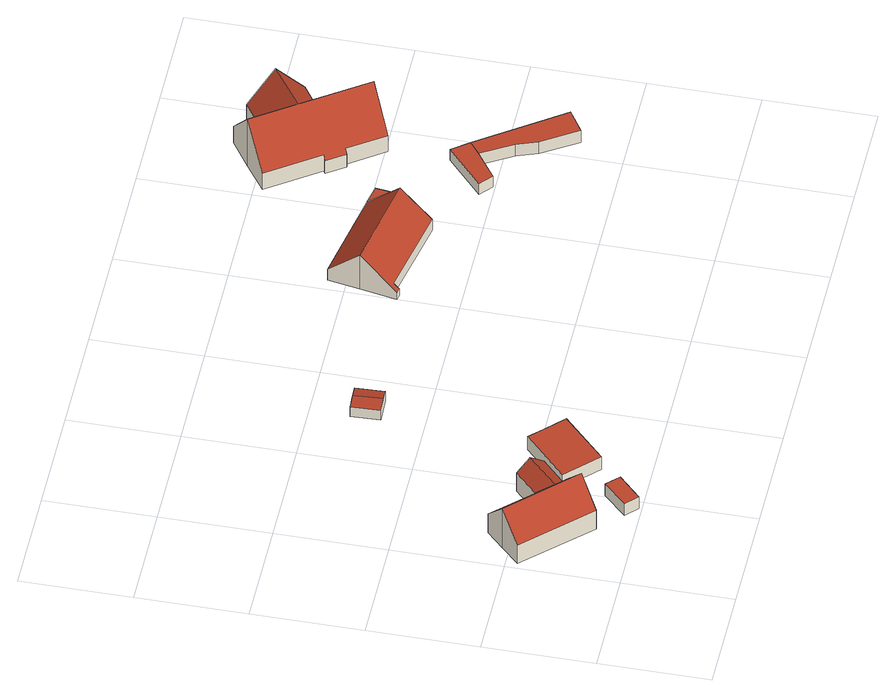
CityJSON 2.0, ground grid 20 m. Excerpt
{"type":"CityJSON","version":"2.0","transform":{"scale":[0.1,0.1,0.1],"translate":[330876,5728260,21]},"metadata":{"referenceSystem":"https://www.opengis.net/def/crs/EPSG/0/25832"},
"CityObjects":{
"building1":{"type":"Building","attributes":{"Gemeindeschluessel":"05170048","Geometrietyp2DReferenz":"3000","function":"31001_1010"},"address":[{"country":"Germany","locality":"Wesel","thoroughfareNumber":"152","thoroughfareName":"Flürener Weg"}],"children":["building1-1","building1-2"]},
"building1-1":{"type":"BuildingPart","attributes":{"roofType":"3100","measuredHeight":9.34},"parents":["building1"],"geometry":[{"type":"MultiSurface","lod":"2","boundaries":[[[0,1,2,3]],[[4,5,1,0]],[[6,7,5,4]],[[8,9,7,6]],[[10,11,9,8]],[[12,13,11,10]],[[14,15,13,12]],[[16,17,15,14]],[[18,17,16]],[[10,8,6,12]],[[1,5,7,9,11,13,15,17,2]],[[3,2,17,18]],[[0,19,18,16,14,12,6,4]],[[18,19,0]]],"semantics":{"surfaces":[{"type":"WallSurface"},{"type":"RoofSurface"},{"type":"GroundSurface"},{"type":"ClosureSurface"}],"values":[0,0,0,0,0,0,0,0,0,1,2,3,1,3]}}]},
"building1-2":{"type":"BuildingPart","attributes":{"roofType":"5000","measuredHeight":6.48},"parents":["building1"],"geometry":[{"type":"Solid","lod":"2","boundaries":[[[[20,21,17,18]],[[22,23,21,20]],[[24,25,23,22]],[[3,2,25,24]],[[22,20,18,19]],[[3,24,22,19]],[[21,23,25,2,17]],[[18,17,2,3]],[[18,3,19]]]],"semantics":{"surfaces":[{"type":"WallSurface"},{"type":"RoofSurface"},{"type":"GroundSurface"},{"type":"ClosureSurface"}],"values":[[0,0,0,0,1,1,2,3,3]]}}]},
"building2":{"type":"Building","attributes":{"Geometrietyp2DReferenz":"3000","Gemeindeschluessel":"05170048","function":"31001_2463","roofType":"1000","measuredHeight":2.65},"address":[{"country":"Germany","locality":"Wesel","thoroughfareNumber":"148","thoroughfareName":"Flürener Weg"}],"geometry":[{"type":"Solid","lod":"2","boundaries":[[[[26,27,28,29]],[[30,31,27,26]],[[32,33,31,30]],[[29,28,33,32]],[[30,26,29,32]],[[27,31,33,28]]]],"semantics":{"surfaces":[{"type":"WallSurface"},{"type":"RoofSurface"},{"type":"GroundSurface"}],"values":[[0,0,0,0,1,2]]}}]},
"building3":{"type":"Building","attributes":{"Geometrietyp2DReferenz":"3000","Gemeindeschluessel":"05170048","function":"31001_2463","roofType":"1000","measuredHeight":2.95},"address":[{"country":"Germany","locality":"Wesel","thoroughfareNumber":"152","thoroughfareName":"Flürener Weg"}],"geometry":[{"type":"Solid","lod":"2","boundaries":[[[[34,35,36,37]],[[38,39,35,34]],[[40,41,39,38]],[[42,43,41,40]],[[37,36,43,42]],[[40,38,34,37,42]],[[35,39,41,43,36]]]],"semantics":{"surfaces":[{"type":"WallSurface"},{"type":"RoofSurface"},{"type":"GroundSurface"}],"values":[[0,0,0,0,0,1,2]]}}]},
"building4":{"type":"Building","attributes":{"Geometrietyp2DReferenz":"3000","Gemeindeschluessel":"05170048","function":"31001_2723","roofType":"3100","measuredHeight":2.84},"address":[{"country":"Germany","locality":"Wesel","thoroughfareNumber":"148","thoroughfareName":"Flürener Weg"}],"geometry":[{"type":"Solid","lod":"2","boundaries":[[[[44,45,46,47]],[[48,49,45,44]],[[50,51,49,48]],[[47,46,51,50]],[[44,52,48]],[[50,53,47]],[[47,53,52,44]],[[48,52,53,50]],[[45,49,51,46]]]],"semantics":{"surfaces":[{"type":"WallSurface"},{"type":"RoofSurface"},{"type":"GroundSurface"}],"values":[[0,0,0,0,0,0,1,1,2]]}}]},
"building5":{"type":"Building","attributes":{"Gemeindeschluessel":"05170048","Geometrietyp2DReferenz":"3000","function":"31001_1210"},"address":[{"country":"Germany","locality":"Wesel","thoroughfareNumber":"148","thoroughfareName":"Flürener Weg"}],"children":["building5-1","building5-2"]},
"building5-1":{"type":"BuildingPart","attributes":{"roofType":"3100","measuredHeight":7.85},"parents":["building5"],"geometry":[{"type":"MultiSurface","lod":"2","boundaries":[[[54,55,56,57]],[[58,59,55,54]],[[60,61,59,58]],[[62,63,61,60]],[[64,65,63,62]],[[66,67,65,64]],[[68,69,67,66]],[[70,71,69,68]],[[57,56,72,73]],[[73,70,68,66,64,57]],[[62,60,58,54,57,64]],[[55,59,61,63,65,67,69,71,72,56]],[[73,74,75]],[[70,75,74,72,71]]],"semantics":{"surfaces":[{"type":"WallSurface"},{"type":"RoofSurface"},{"type":"GroundSurface"},{"type":"ClosureSurface"}],"values":[0,0,0,0,0,0,0,0,0,1,1,2,0,3]}}]},
"building5-2":{"type":"BuildingPart","attributes":{"roofType":"1000","measuredHeight":2.5},"parents":["building5"],"geometry":[{"type":"MultiSurface","lod":"2","boundaries":[[[76,77,71,75]],[[78,79,77,76]],[[74,72,79,78]],[[76,75,74,78]],[[71,77,79,72]],[[74,75,70,71,72]]],"semantics":{"surfaces":[{"type":"WallSurface"},{"type":"RoofSurface"},{"type":"GroundSurface"},{"type":"ClosureSurface"}],"values":[0,0,0,1,2,3]}}]},
"building6":{"type":"Building","attributes":{"Geometrietyp2DReferenz":"3000","Gemeindeschluessel":"05170048","function":"31001_2723","roofType":"1000","measuredHeight":2.5},"address":[{"country":"Germany","locality":"Wesel","thoroughfareNumber":"148","thoroughfareName":"Flürener Weg"}],"geometry":[{"type":"Solid","lod":"2","boundaries":[[[[80,81,82,83]],[[84,85,81,80]],[[86,87,85,84]],[[88,89,87,86]],[[83,82,89,88]],[[86,84,80,83,88]],[[81,85,87,89,82]]]],"semantics":{"surfaces":[{"type":"WallSurface"},{"type":"RoofSurface"},{"type":"GroundSurface"}],"values":[[0,0,0,0,0,1,2]]}}]},
"building7":{"type":"Building","attributes":{"Geometrietyp2DReferenz":"3000","Gemeindeschluessel":"05170048","function":"31001_2724","roofType":"1000","measuredHeight":2.81},"address":[{"country":"Germany","locality":"Wesel","thoroughfareNumber":"148","thoroughfareName":"Flürener Weg"}],"geometry":[{"type":"Solid","lod":"2","boundaries":[[[[90,91,92,86]],[[93,94,91,90]],[[95,96,94,93]],[[97,98,96,95]],[[88,99,98,97]],[[86,92,99,88]],[[97,95,93,90,86,88]],[[91,94,96,98,99,92]]]],"semantics":{"surfaces":[{"type":"WallSurface"},{"type":"RoofSurface"},{"type":"GroundSurface"}],"values":[[0,0,0,0,0,0,1,2]]}}]},
"building8":{"type":"Building","attributes":{"Gemeindeschluessel":"05170048","Geometrietyp2DReferenz":"3000","function":"31001_3062"},"address":[{"country":"Germany","locality":"Wesel","thoroughfareNumber":"146","thoroughfareName":"Flürener Weg"}],"children":["building8-1","building8-2"]},
"building8-1":{"type":"BuildingPart","attributes":{"roofType":"3100","measuredHeight":10.96},"parents":["building8"],"geometry":[{"type":"Solid","lod":"2","boundaries":[[[[100,101,102,103]],[[104,105,101,100]],[[106,107,105,104]],[[108,109,107,106]],[[110,111,109,108]],[[112,113,111,110]],[[114,115,113,112]],[[116,117,115,114]],[[118,119,117,116]],[[120,121,119,118]],[[103,102,122,123]],[[114,112,110,108,106,104,100,116]],[[101,105,107,109,111,113,115,117,119,121,122,102]],[[123,122,121,120]],[[123,124,120,118,116,100,103]],[[120,124,123]]]],"semantics":{"surfaces":[{"type":"WallSurface"},{"type":"RoofSurface"},{"type":"GroundSurface"},{"type":"ClosureSurface"}],"values":[[0,0,0,0,0,0,0,0,0,0,0,1,2,3,1,3]]}}]},
"building8-2":{"type":"BuildingPart","attributes":{"roofType":"5000","measuredHeight":10.04},"parents":["building8"],"geometry":[{"type":"Solid","lod":"2","boundaries":[[[[125,126,121,120]],[[127,128,126,125]],[[129,130,128,127]],[[123,122,130,129]],[[127,125,120,124]],[[123,129,127,124]],[[121,126,128,130,122]],[[120,121,122,123]],[[120,123,124]]]],"semantics":{"surfaces":[{"type":"WallSurface"},{"type":"RoofSurface"},{"type":"GroundSurface"},{"type":"ClosureSurface"}],"values":[[0,0,0,0,1,1,2,3,3]]}}]}
},
"vertices":[
[172,135,60],[172,135,17],[172,136,17],[172,136,60],[178,129,60],[178,129,17],[146,97,110],[146,97,17],[113,65,60],[113,65,17],[3,179,60],[3,179,17],[35,211,110],[35,211,17],[68,243,60],[68,243,17],[134,175,59],[134,175,17],[134,175,60],[139,142,82],
[176,216,60],[176,216,17],[195,196,82],[195,196,17],[214,176,60],[214,176,17],
[218,45,44],[218,45,17],[196,67,17],[196,67,44],[176,4,44],[176,4,17],[154,25,44],[154,25,17],
[334,162,48],[334,162,18],[301,195,18],[301,195,48],[255,85,48],[255,85,18],[199,141,48],[199,141,18],[278,218,48],[278,218,18],
[342,476,44],[342,476,21],[340,529,21],[340,529,44],[295,474,44],[295,474,21],[293,527,44],[293,527,21],[319,475,49],[316,528,49],
[768,482,44],[768,482,19],[778,540,19],[778,540,97],[602,515,44],[602,515,19],[601,505,34],[601,505,19],[590,507,34],[590,507,19],[603,574,97],[603,574,19],[613,632,44],[613,632,19],[703,616,42],[703,616,19],[788,599,43],[788,599,19],[780,553,19],[780,553,86],[780,553,44],[788,599,44],
[823,592,44],[823,592,19],[817,547,44],[817,547,19],
[876,424,36],[876,424,11],[899,404,11],[899,404,36],[949,489,36],[949,489,11],[972,458,36],[972,458,11],[949,440,36],[949,440,11],
[1079,307,36],[1079,307,8],[972,458,8],[1038,281,36],[1038,281,8],[997,345,36],[997,345,8],[983,383,36],[983,383,8],[949,440,8],
[991,629,129],[991,629,19],[1042,665,19],[1042,665,56],[940,594,56],[940,594,19],[895,658,56],[895,658,19],[889,655,48],[889,655,19],[866,688,48],[866,688,19],[872,691,56],[872,691,19],[807,784,56],[807,784,19],[858,820,129],[858,820,19],[909,855,56],[909,855,19],[933,821,56],[933,821,19],[995,733,19],[995,733,56],[920,746,120],
[966,844,56],[966,844,19],[997,800,120],[997,800,19],[1028,756,56],[1028,756,19]
]}
